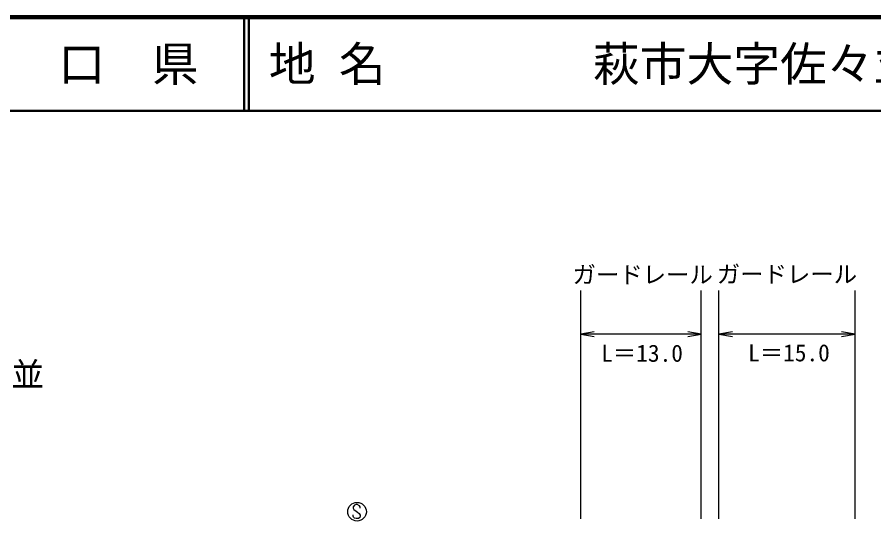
# Model space of a CAD drawing. Units: millimetres, scale not verified. Extents: x 40000 to 680000, y 20000 to 380000.
# Drawn here: x 343478 to 435052, y 326314 to 380000 of the extents above; entities that cross this region are included whole.
import ezdxf
from ezdxf.enums import TextEntityAlignment as Align

# ---------------------------------------------------------------- set-up
doc = ezdxf.new("R2010")
doc.units = ezdxf.units.MM
doc.header["$LTSCALE"] = 1000
for name, color, linetype, lineweight in [('M-STR-HTXT', 7, 'Continuous', 13), ('M-STR-STR3', 7, 'Continuous', 25), ('M-STR-STRC', 7, 'Continuous', 25), ('M-TTL', 2, 'Continuous', 140), ('M-TTL-LINE', 7, 'Continuous', 50)]:
    doc.layers.add(name, color=color, linetype=linetype, lineweight=lineweight)
doc.layers.add('M-TTL-TXT', color=7, linetype='Continuous')
doc.styles.add('ＭＳ ゴシック', font='')
doc.styles.get('ＭＳ ゴシック').set_extended_font_data('MS Gothic')

# ---------------------------------------------------------------- blocks, each defined once
blk = doc.blocks.new('open_arrow')
at = {"color": 0, "linetype": 'Continuous', "lineweight": -2}
blk.add_lwpolyline([(7.5, 1.25), (0, 0), (7.5, -1.25)], dxfattribs=at)

msp = doc.modelspace()

# ---------------------------------------------------------------- linework, layer by layer
at = {"layer": 'M-STR-STR3'}
for p, q in [((403713, 326415), (403713, 350810)), ((416600, 326415), (416600, 350810)), ((418494, 326415), (418494, 350810)), ((433038, 326415), (433038, 350810)), ((416600, 346138), (403713, 346138)), ((433038, 346138), (418494, 346138))]:
    msp.add_line(p, q, dxfattribs=at)
at = {"layer": 'M-STR-STRC'}
for p, q in [((379526, 327881), (379403, 327697)), ((379719, 327947), (379526, 327881)), ((379840, 327944), (379719, 327947)), ((380090, 327826), (379840, 327944)), ((379403, 327697), (379405, 327565)), ((379405, 327565), (379468, 327436)), ((379468, 327436), (379724, 327254)), ((379724, 327254), (379853, 327123)), ((379853, 327123), (380032, 327007)), ((380032, 327007), (380158, 326807)), ((380153, 327694), (380090, 327826)), ((380153, 327565), (380153, 327694)), ((379405, 326717), (379403, 326838)), ((379445, 326614), (379405, 326717)), ((379529, 326504), (379445, 326614)), ((379716, 326443), (379529, 326504)), ((379850, 326443), (379716, 326443)), ((379950, 326472), (379850, 326443)), ((380093, 326564), (379950, 326472)), ((380153, 326696), (380093, 326564)), ((380158, 326807), (380153, 326696))]:
    msp.add_line(p, q, dxfattribs=at)
msp.add_circle((379810, 327184), 1000, dxfattribs=at)
at = {"layer": 'M-TTL'}
msp.add_line((680000, 380000), (40000, 380000), dxfattribs=at)
at = {"layer": 'M-TTL-LINE'}
for p, q in [((367750, 380000), (367750, 370000)), ((368250, 380000), (368250, 370000)), ((40000, 370000), (680000, 370000))]:
    msp.add_line(p, q, dxfattribs=at)

# ---------------------------------------------------------------- block references
at = {"layer": 'M-STR-STR3', "xscale": 193, "yscale": 193}
for p in [(403713, 346138), (418494, 346138)]:
    msp.add_blockref('open_arrow', p, dxfattribs=at)
at = {"layer": 'M-STR-STR3', "xscale": 193, "yscale": 193, "rotation": 180}
for p in [(416600, 346138), (433038, 346138)]:
    msp.add_blockref('open_arrow', p, dxfattribs=at)

# ---------------------------------------------------------------- texts
at = {"layer": 'M-STR-HTXT', "style": 'ＭＳ ゴシック'}
msp.add_text('字佐々並', height=2566, dxfattribs=at).set_placement((332356, 343127), align=Align.TOP_LEFT)
at = {"layer": 'M-STR-STR3', "style": 'ＭＳ ゴシック'}
for s, p in [('ガードレール', (402842, 352499)), ('ガードレール', (418260, 352550)), ('L＝13.0', (405908, 344112)), ('L＝15.0', (421607, 344156))]:
    msp.add_text(s, height=1833, dxfattribs=at).set_placement(p, align=Align.MIDDLE_LEFT)
at = {"layer": 'M-TTL-TXT', "style": 'ＭＳ ゴシック'}
for s, p in [('地 名', (370380, 375000)), ('萩市大字佐々並', (405024, 375000))]:
    msp.add_text(s, height=3666, dxfattribs=at).set_placement(p, align=Align.MIDDLE_LEFT)
msp.add_text('山\u3000口\u3000県', height=3666, dxfattribs=at).set_placement((350375, 375000), align=Align.MIDDLE_CENTER)

doc.saveas('drawing.dxf')
